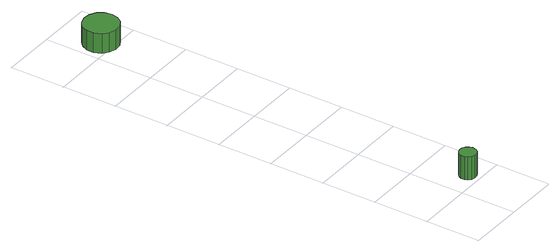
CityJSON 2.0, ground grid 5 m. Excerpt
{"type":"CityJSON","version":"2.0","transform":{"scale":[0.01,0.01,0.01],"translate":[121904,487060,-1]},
"CityObjects":{
"tree1":{"type":"SolitaryVegetationObject","attributes":{"function":"something"},"geometry":[{"type":"MultiSurface","lod":"1","boundaries":[[[0,1,2,3,4,5,6,7,8,9,10,11,12,13,14]],[[15,16,17,18,19,20,21,22,23,24,25,26,27,28,29]],[[0,29,28,1]],[[1,28,27,2]],[[2,27,26,3]],[[3,26,25,4]],[[4,25,24,5]],[[5,24,23,6]],[[6,23,22,7]],[[7,22,21,8]],[[8,21,20,9]],[[9,20,19,10]],[[10,19,18,11]],[[11,18,17,12]],[[12,17,16,13]],[[13,16,15,14]],[[14,15,29,0]]]}]},
"tree2":{"type":"SolitaryVegetationObject","attributes":{"function":"something"},"geometry":[{"type":"MultiSurface","lod":"1","boundaries":[[[30,31,32,33,34,35,36,37,38,39,40,41,42,43,44]],[[45,46,47,48,49,50,51,52,53,54,55,56,57,58,59]],[[30,59,58,31]],[[31,58,57,32]],[[32,57,56,33]],[[33,56,55,34]],[[34,55,54,35]],[[35,54,53,36]],[[36,53,52,37]],[[37,52,51,38]],[[38,51,50,39]],[[39,50,49,40]],[[40,49,48,41]],[[41,48,47,42]],[[42,47,46,43]],[[43,46,45,44]],[[44,45,59,30]]]}]}
},
"vertices":[
[309,101,299],[303,132,299],[284,157,299],[257,173,299],[226,176,299],[196,167,299],[172,146,299],[159,117,299],[159,85,299],[172,57,299],[196,36,299],[226,26,299],[257,29,299],[284,45,299],[303,70,299],[303,70,83],[284,45,83],[257,29,83],[226,26,83],[196,36,83],[172,57,83],[159,85,83],[159,117,83],[172,146,83],[196,167,83],[226,176,83],[257,173,83],[284,157,83],[303,132,83],[309,101,83],
[366,3617,252],[352,3681,252],[314,3734,252],[258,3766,252],[193,3773,252],[131,3753,252],[83,3709,252],[56,3650,252],[56,3585,252],[83,3525,252],[131,3482,252],[193,3462,252],[258,3469,252],[314,3501,252],[352,3554,252],[352,3554,67],[314,3501,67],[258,3469,67],[193,3462,67],[131,3482,67],[83,3525,67],[56,3585,67],[56,3650,67],[83,3709,67],[131,3753,67],[193,3773,67],[258,3766,67],[314,3734,67],[352,3681,67],[366,3617,67]
]}
